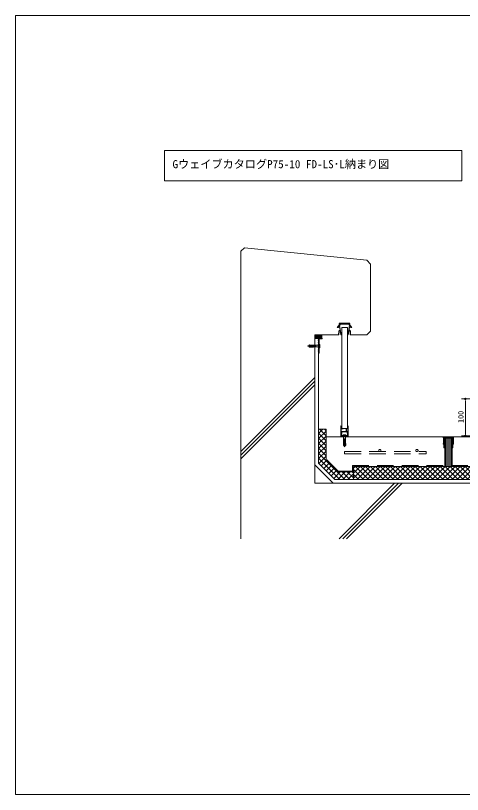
# Model space of a CAD drawing. Units: millimetres, scale not verified. Extents: x -1485 to 1485, y -1050 to 1050.
# Drawn here: x -1485 to -280, y -1050 to 1050 of the extents above; entities that cross this region are included whole.
import ezdxf
from ezdxf.enums import TextEntityAlignment as Align

# ---------------------------------------------------------------- set-up
doc = ezdxf.new("R2010")
doc.units = ezdxf.units.MM
doc.header["$LTSCALE"] = 7
doc.header["$PDMODE"] = 32
doc.header["$PDSIZE"] = 1.4
doc.linetypes.add('USER2', pattern=[9.525, 6.35, -3.175])
for name, color, linetype, lineweight in [('0-0_0', 7, 'Continuous', 9), ('0-3_HATCH', 9, 'Continuous', 18), ('0-4_KUTAI', 3, 'Continuous', 18), ('0-5_BOUSUI', 1, 'Continuous', 18), ('0-6_KANAMONO_SCREW', 4, 'Continuous', 18), ('0-7_dannnetu', 6, 'Continuous', 18), ('0-8_KANAMONO', 4, 'Continuous', 18), ('0-9_buhin', 2, 'Continuous', 18), ('0-A_tensen', 7, 'USER2', 18), ('0-B_MOJI', 7, 'Continuous', 18)]:
    doc.layers.add(name, color=color, linetype=linetype, lineweight=lineweight)
doc.layers.add('0-1_WAKU', color=7, linetype='Continuous')
doc.layers.add('0-2_DEFPOINTS', color=7, linetype='Continuous')
doc.styles.add('ＭＳ ゴシック', font='')
doc.styles.get('ＭＳ ゴシック').set_extended_font_data('MS Gothic')

# ---------------------------------------------------------------- blocks, each defined once
blk = doc.blocks.new('hps-5-10-30')
at = {"layer": '0-6_KANAMONO_SCREW'}
for p, q in [((-4.583, 1.667), (4.583, 1.667)), ((-4.583, 0), (-4.583, 1.667)), ((-4.583, 0), (-3.333, 0)), ((-3.542, 2.083), (-2.5, 2.292)), ((3.542, 2.083), (-3.542, 2.083)), ((-3.542, 2.083), (-3.542, 1.667)), ((-3.333, 0), (3.333, 0)), ((2.5, 2.292), (-2.5, 2.292)), ((2.5, 2.292), (3.542, 2.083)), ((3.333, 0), (4.583, 0)), ((3.542, 1.667), (3.542, 2.083)), ((4.583, 1.667), (4.583, 0)), ((-2.629, -15.57), (-3.074, -25.674)), ((-2.42, -15.579), (-2.629, -15.57)), ((-2.509, -12.864), (-2.619, -15.362)), ((-2.411, -15.371), (-2.619, -15.362)), ((-2.301, -12.873), (-2.509, -12.864)), ((-2.5, -0.833), (-2.5, -12.656)), ((-2.5, -8.489), (2.5, -8.489)), ((-2.5, -10.989), (2.5, -10.989)), ((-2.292, -12.665), (-2.5, -12.656)), ((-2.292, -12.665), (-2.42, -15.579)), ((-0.208, -12.656), (-0.833, -26.823)), ((-0.575, -20.977), (0.563, -20.693)), ((-0.52, -19.713), (0.508, -19.456)), ((-0.464, -18.449), (0.454, -18.22)), ((-0.408, -17.185), (0.399, -16.984)), ((-0.352, -15.921), (0.345, -15.747)), ((-0.297, -14.657), (0.29, -14.511)), ((-0.241, -13.394), (0.236, -13.274)), ((-0.208, -12.656), (0.208, -12.656)), ((0.208, -12.656), (0.833, -26.823)), ((2.292, -12.665), (2.5, -12.656)), ((2.292, -12.665), (2.42, -15.579)), ((2.301, -12.873), (2.509, -12.864)), ((2.411, -15.371), (2.619, -15.362)), ((2.42, -15.579), (2.629, -15.57)), ((2.5, -0.833), (2.5, -12.656)), ((2.509, -12.864), (2.619, -15.362)), ((2.629, -15.57), (3.074, -25.674)), ((-1.595, -26.823), (-0.385, -29.743)), ((-1.347, -27.42), (1.043, -26.823)), ((-0.798, -26.033), (0.781, -25.638)), ((-0.743, -24.769), (0.727, -24.402)), ((-0.687, -23.505), (0.672, -23.165)), ((-0.631, -22.241), (0.617, -21.929)), ((1.595, -26.823), (0.385, -29.743)), ((0.833, -26.823), (2.5, -26.823)), ((2.5, -26.823), (3.074, -25.674))]:
    blk.add_line(p, q, dxfattribs=at)
blk.add_lwpolyline([(-0.833, -26.823), (-2.5, -26.823), (-3.074, -25.674)], dxfattribs=at)
for centre, radius, start, end in [((-3.333, -0.833), 0.833, 0, 90), ((3.333, -0.833), 0.833, 90, 180), ((0, -29.583), 0.417, 202.5, 337.5)]:
    blk.add_arc(centre, radius, start, end, dxfattribs=at)
blk = doc.blocks.new('X3')
at = {"layer": '0-0_0'}
for p, q in [((760, 1027.763), (767.237, 1035)), ((760, 1032.253), (762.747, 1035)), ((765.771, 1025), (760, 1030.771)), ((770.261, 1025), (760.261, 1035)), ((761.727, 1025), (771.727, 1035)), ((774.752, 1025), (764.752, 1035)), ((766.217, 1025), (776.217, 1035)), ((779.242, 1025), (769.242, 1035)), ((770.707, 1025), (779.13, 1033.422)), ((778.464, 1030.268), (773.732, 1035)), ((779.327, 1033.895), (778.222, 1035)), ((761.281, 1025), (760, 1026.281)), ((775.197, 1025), (778.561, 1028.364)), ((779.688, 1025), (779.696, 1025.008))]:
    blk.add_line(p, q, dxfattribs=at)
blk = doc.blocks.new('X4')
at = {"layer": '0-0_0'}
for p, q in [((770, 768.355), (781.645, 780)), ((790, 762.795), (772.795, 780)), ((790, 776.265), (786.265, 780)), ((770, 754.885), (790, 774.885)), ((790, 749.324), (770, 769.324)), ((770, 741.415), (790, 761.415)), ((790, 735.854), (770, 755.854)), ((770, 727.944), (790, 747.944)), ((790, 722.383), (770, 742.383)), ((770, 714.474), (790, 734.474)), ((790, 708.913), (770, 728.913)), ((770, 701.003), (790, 721.003)), ((840.443, 645), (770, 715.443)), ((826.972, 645), (770, 701.972)), ((770.553, 688.086), (790, 707.533)), ((777.288, 681.351), (791.431, 695.493)), ((784.024, 674.616), (798.166, 688.758)), ((790.759, 667.881), (804.901, 682.023)), ((797.494, 661.146), (811.636, 675.288)), ((804.229, 654.41), (818.371, 668.553)), ((810.964, 647.675), (828.289, 665)), ((821.76, 645), (841.76, 665)), ((853.913, 645), (833.913, 665)), ((835.23, 645), (855.23, 665)), ((863.64, 648.744), (847.383, 665)), ((848.7, 645), (863.64, 659.939)), ((863.64, 662.214), (860.854, 665)), ((862.171, 645), (863.64, 646.469))]:
    blk.add_line(p, q, dxfattribs=at)
blk = doc.blocks.new('X5')
at = {"layer": '0-0_0'}
for p, q in [((863.64, 648.113), (895.526, 680)), ((863.64, 661.584), (882.056, 680)), ((863.64, 675.054), (868.585, 680)), ((904.094, 645), (869.094, 680)), ((873.997, 645), (908.997, 680)), ((917.565, 645), (882.565, 680)), ((887.467, 645), (922.467, 680)), ((931.035, 645), (896.035, 680)), ((900.937, 645), (935.937, 680)), ((944.505, 645), (909.505, 680)), ((914.408, 645), (949.408, 680)), ((957.976, 645), (922.976, 680)), ((927.878, 645), (962.878, 680)), ((971.446, 645), (936.446, 680)), ((941.348, 645), (976.348, 680)), ((984.916, 645), (949.916, 680)), ((954.819, 645), (989.819, 680)), ((998.387, 645), (963.387, 680)), ((968.289, 645), (1003.289, 680)), ((1011.857, 645), (976.857, 680)), ((981.76, 645), (1016.76, 680)), ((1025.328, 645), (990.328, 680)), ((995.23, 645), (1030.23, 680)), ((1038.798, 645), (1003.798, 680)), ((1008.7, 645), (1043.7, 680)), ((1052.268, 645), (1017.268, 680)), ((1022.171, 645), (1057.171, 680)), ((1065.739, 645), (1030.739, 680)), ((1035.641, 645), (1070.641, 680)), ((1079.209, 645), (1044.209, 680)), ((1049.112, 645), (1084.112, 680)), ((1092.68, 645), (1057.68, 680)), ((1062.582, 645), (1097.582, 680)), ((1106.15, 645), (1071.15, 680)), ((1076.052, 645), (1111.052, 680)), ((1119.62, 645), (1084.62, 680)), ((1089.523, 645), (1124.523, 680)), ((1133.091, 645), (1098.091, 680)), ((1102.993, 645), (1137.993, 680)), ((1146.561, 645), (1111.561, 680)), ((1116.463, 645), (1151.463, 680)), ((1160.031, 645), (1125.031, 680)), ((1129.934, 645), (1164.934, 680)), ((1173.502, 645), (1138.502, 680)), ((1143.404, 645), (1178.404, 680)), ((1186.972, 645), (1151.972, 680)), ((1156.875, 645), (1191.875, 680)), ((1200.443, 645), (1165.443, 680)), ((1170.345, 645), (1205.345, 680)), ((1213.913, 645), (1178.913, 680)), ((1183.815, 645), (1218.815, 680)), ((1227.383, 645), (1192.383, 680)), ((1197.286, 645), (1232.286, 680)), ((1240.854, 645), (1205.854, 680)), ((1210.756, 645), (1245.756, 680)), ((1254.324, 645), (1219.324, 680)), ((1224.227, 645), (1259.227, 680)), ((1267.795, 645), (1232.795, 680)), ((1237.697, 645), (1272.697, 680)), ((1281.265, 645), (1246.265, 680)), ((1251.167, 645), (1286.167, 680)), ((1294.735, 645), (1259.735, 680)), ((1264.638, 645), (1299.638, 680)), ((1308.206, 645), (1273.206, 680)), ((1278.108, 645), (1313.108, 680)), ((1321.676, 645), (1286.676, 680)), ((1291.578, 645), (1326.578, 680)), ((1335.146, 645), (1300.146, 680)), ((1305.049, 645), (1340.049, 680)), ((1348.617, 645), (1313.617, 680)), ((1318.519, 645), (1353.519, 680)), ((1362.087, 645), (1327.087, 680)), ((1331.99, 645), (1366.99, 680)), ((1375.558, 645), (1340.558, 680)), ((1345.46, 645), (1380.46, 680)), ((1389.028, 645), (1354.028, 680)), ((1358.93, 645), (1393.93, 680)), ((1402.498, 645), (1367.498, 680)), ((1372.401, 645), (1407.401, 680)), ((1415.969, 645), (1380.969, 680)), ((1385.871, 645), (1420.871, 680)), ((1429.439, 645), (1394.439, 680)), ((1399.342, 645), (1434.342, 680)), ((1442.91, 645), (1407.91, 680)), ((1412.812, 645), (1447.812, 680)), ((1456.38, 645), (1421.38, 680)), ((1426.282, 645), (1461.282, 680)), ((1469.85, 645), (1434.85, 680)), ((1439.753, 645), (1474.753, 680)), ((1483.321, 645), (1448.321, 680)), ((1453.223, 645), (1488.223, 680)), ((1496.791, 645), (1461.791, 680)), ((1466.693, 645), (1501.693, 680)), ((1510.261, 645), (1475.261, 680)), ((1480.164, 645), (1515.164, 680)), ((1523.732, 645), (1488.732, 680)), ((1493.634, 645), (1528.634, 680)), ((1537.202, 645), (1502.202, 680)), ((1507.105, 645), (1542.105, 680)), ((1550.673, 645), (1515.673, 680)), ((1520.575, 645), (1555.575, 680)), ((1564.143, 645), (1529.143, 680)), ((1534.045, 645), (1569.045, 680)), ((1577.613, 645), (1542.613, 680)), ((1547.516, 645), (1582.516, 680)), ((1591.084, 645), (1556.084, 680)), ((1560.986, 645), (1595.986, 680)), ((1604.554, 645), (1569.554, 680)), ((1574.457, 645), (1609.457, 680)), ((1618.025, 645), (1583.025, 680)), ((1587.927, 645), (1622.927, 680)), ((1631.495, 645), (1596.495, 680)), ((1601.397, 645), (1636.397, 680)), ((1644.965, 645), (1609.965, 680)), ((1614.868, 645), (1649.868, 680)), ((1658.436, 645), (1623.436, 680)), ((1628.338, 645), (1663.338, 680)), ((1671.906, 645), (1636.906, 680)), ((1641.808, 645), (1676.808, 680)), ((1685.376, 645), (1650.376, 680)), ((1655.279, 645), (1690.279, 680)), ((1698.847, 645), (1663.847, 680)), ((1668.749, 645), (1703.749, 680)), ((1712.317, 645), (1677.317, 680)), ((1682.22, 645), (1717.22, 680)), ((1725.788, 645), (1690.788, 680)), ((1695.69, 645), (1730.69, 680)), ((1739.258, 645), (1704.258, 680)), ((1709.16, 645), (1744.16, 680)), ((1752.728, 645), (1717.728, 680)), ((1722.631, 645), (1757.631, 680)), ((1766.199, 645), (1731.199, 680)), ((1736.101, 645), (1771.101, 680)), ((1779.669, 645), (1744.669, 680)), ((1749.572, 645), (1784.572, 680)), ((1793.14, 645), (1758.14, 680)), ((1763.042, 645), (1798.042, 680)), ((1806.61, 645), (1771.61, 680)), ((1776.512, 645), (1811.512, 680)), ((1820.08, 645), (1785.08, 680)), ((1789.983, 645), (1824.983, 680)), ((1833.551, 645), (1798.551, 680)), ((1803.453, 645), (1838.453, 680)), ((1847.021, 645), (1812.021, 680)), ((1816.923, 645), (1851.923, 680)), ((1860.491, 645), (1825.491, 680)), ((1830.394, 645), (1865.394, 680)), ((1873.962, 645), (1838.962, 680)), ((1843.864, 645), (1878.864, 680)), ((1887.432, 645), (1852.432, 680)), ((1857.335, 645), (1892.335, 680)), ((1900.903, 645), (1865.903, 680)), ((1870.805, 645), (1905.805, 680)), ((1914.373, 645), (1879.373, 680)), ((1884.275, 645), (1919.275, 680)), ((1927.843, 645), (1892.843, 680)), ((1897.746, 645), (1932.746, 680)), ((1941.314, 645), (1906.314, 680)), ((1911.216, 645), (1946.216, 680)), ((1954.784, 645), (1919.784, 680)), ((1924.686, 645), (1959.686, 680)), ((1968.255, 645), (1933.255, 680)), ((1938.157, 645), (1973.157, 680)), ((1981.725, 645), (1946.725, 680)), ((1951.627, 645), (1986.627, 680)), ((1995.195, 645), (1960.195, 680)), ((1965.098, 645), (2000.098, 680)), ((2008.666, 645), (1973.666, 680)), ((1978.568, 645), (2013.568, 680)), ((2022.136, 645), (1987.136, 680)), ((1992.038, 645), (2027.038, 680)), ((2035.606, 645), (2000.606, 680)), ((2005.509, 645), (2040.509, 680)), ((2049.077, 645), (2014.077, 680)), ((2018.979, 645), (2053.979, 680)), ((2062.547, 645), (2027.547, 680)), ((2032.45, 645), (2067.45, 680)), ((2076.018, 645), (2041.018, 680)), ((2045.92, 645), (2080.92, 680)), ((2089.488, 645), (2054.488, 680)), ((2059.39, 645), (2094.39, 680)), ((2102.958, 645), (2067.958, 680)), ((2072.861, 645), (2107.861, 680)), ((2116.429, 645), (2081.429, 680)), ((2086.331, 645), (2121.331, 680)), ((2129.899, 645), (2094.899, 680)), ((2099.801, 645), (2134.801, 680)), ((2143.37, 645), (2108.37, 680)), ((2113.272, 645), (2148.272, 680)), ((2156.84, 645), (2121.84, 680)), ((2126.742, 645), (2161.742, 680)), ((2170.31, 645), (2135.31, 680)), ((2140.213, 645), (2175.213, 680)), ((2183.781, 645), (2148.781, 680)), ((2153.683, 645), (2188.683, 680)), ((2197.251, 645), (2162.251, 680)), ((2167.153, 645), (2202.153, 680)), ((2210.721, 645), (2175.721, 680)), ((2180.624, 645), (2215.624, 680)), ((2224.192, 645), (2189.192, 680)), ((2194.094, 645), (2229.094, 680)), ((2237.662, 645), (2202.662, 680)), ((2207.565, 645), (2242.565, 680)), ((2251.133, 645), (2216.133, 680)), ((2221.035, 645), (2256.035, 680)), ((2264.603, 645), (2229.603, 680)), ((2234.505, 645), (2269.505, 680)), ((2278.073, 645), (2243.073, 680)), ((2247.976, 645), (2282.976, 680)), ((2291.544, 645), (2256.544, 680)), ((2261.446, 645), (2296.446, 680)), ((2305.014, 645), (2270.014, 680)), ((2274.916, 645), (2309.916, 680)), ((2318.485, 645), (2283.485, 680)), ((2288.387, 645), (2320, 676.613)), ((2320, 656.955), (2296.955, 680)), ((2320, 670.425), (2310.425, 680)), ((890.624, 645), (863.64, 671.984)), ((877.153, 645), (863.64, 658.514)), ((2301.857, 645), (2320, 663.143)), ((863.683, 645), (863.64, 645.043)), ((2315.328, 645), (2320, 649.672))]:
    blk.add_line(p, q, dxfattribs=at)
blk = doc.blocks.new('_Dot')
at = {"layer": '0-0_0'}
for p, q in [((-0.5, 0), (-1, 0)), ((0.25, 0), (-0.25, 0))]:
    blk.add_line(p, q, dxfattribs=at)
blk.add_circle((0, 0), 0.25, dxfattribs=at)
blk = doc.blocks.new('D6')
at = {"layer": '0-2_DEFPOINTS'}
for p in [(1212.4, 1066.437), (1245.419, 1066.437), (1245.419, 966.437)]:
    blk.add_point(p, dxfattribs=at)
at = {"layer": '0-B_MOJI', "lineweight": 9}
for p, q in [((1230.419, 1066.437), (1202.4, 1066.437)), ((1212.4, 974.437), (1212.4, 1058.437)), ((1230.419, 966.437), (1202.4, 966.437))]:
    blk.add_line(p, q, dxfattribs=at)
at = {"layer": '0-B_MOJI', "xscale": 8, "yscale": 8}
for p, rotation in [((1212.4, 1066.437), 90), ((1212.4, 966.437), 270)]:
    blk.add_blockref('_Dot', p, dxfattribs=dict(at, rotation=rotation))
at = {"layer": '0-B_MOJI', "style": 'ＭＳ ゴシック'}
blk.add_text('100', height=14.66, rotation=90, dxfattribs=at).set_placement((1211.9, 1001.437), align=Align.BOTTOM_LEFT)

msp = doc.modelspace()

# ---------------------------------------------------------------- linework, layer by layer
at = {"layer": '0-0_0', "lineweight": 18}
msp.add_lwpolyline([(-1485, -1050), (1485, -1050), (1485, 1050), (-1485, 1050)], close=True, dxfattribs=at)
at = {"layer": '0-3_HATCH'}
for p, q in [((-878.152, -125.563), (-678.152, 74.437)), ((-878.152, -135.563), (-678.152, 64.437)), ((-878.152, -145.563), (-678.152, 54.437)), ((-613.152, -360.563), (-463.152, -210.563)), ((-603.152, -360.563), (-453.152, -210.563)), ((-593.152, -360.563), (-443.152, -210.563))]:
    msp.add_line(p, q, dxfattribs=at)
at = {"layer": '0-4_KUTAI'}
for p, q in [((-678.152, 189.437), (-614.448, 189.437)), ((-331.152, -85.563), (-648.152, -85.563)), ((-324.938, -165.563), (-324.938, -89.063)), ((-321.188, -165.563), (-321.188, -89.063)), ((-317.438, -165.563), (-317.438, -89.063)), ((-313.688, -165.563), (-313.688, -89.063)), ((-309.938, -165.563), (-309.938, -89.063)), ((881.848, -85.563), (-305.152, -85.563)), ((-628.654, -210.563), (-678.152, -161.065))]:
    msp.add_line(p, q, dxfattribs=at)
for points in [[(-581.855, 189.437), (-538.152, 189.437), (-528.152, 199.437), (-528.152, 379.437), (-538.102, 390.432), (-868.201, 423.442), (-878.152, 414.437), (-878.152, -360.563)], [(881.848, -210.563), (-678.152, -210.563), (-678.152, 189.437)], [(-328.152, -165.563), (-328.152, -89.063), (-308.152, -89.063), (-308.152, -165.563)]]:
    msp.add_lwpolyline(points, dxfattribs=at)
for points in [[(-305.652, -86.063), (-305.152, -85.563), (-304.152, -85.563), (-304.152, -88.563), (-304.652, -88.563), (-304.652, -103.563), (-304.152, -103.563), (-304.152, -105.563), (-305.652, -105.563), (-305.652, -87.063), (-330.652, -87.063), (-330.652, -105.563), (-332.152, -105.563), (-332.152, -103.563), (-331.652, -103.563), (-331.652, -88.563), (-332.152, -88.563), (-332.152, -85.563), (-331.152, -85.563), (-330.652, -86.063), (-318.152, -86.063)], [(-307.152, -87.563), (-307.152, -88.563), (-309.152, -88.563), (-309.152, -89.063), (-307.152, -89.063), (-307.152, -100.563), (-307.652, -100.563), (-307.152, -101.563), (-307.152, -114.563), (-307.652, -114.563), (-307.152, -115.563), (-306.152, -115.563), (-306.152, -89.063), (-305.652, -89.063), (-305.652, -87.063), (-330.652, -87.063), (-330.652, -89.063), (-330.152, -89.063), (-330.152, -115.563), (-329.152, -115.563), (-328.652, -114.563), (-329.152, -114.563), (-329.152, -101.563), (-328.652, -100.563), (-329.152, -100.563), (-329.152, -89.063), (-327.152, -89.063), (-327.152, -88.563), (-329.152, -88.563), (-329.152, -87.563)]]:
    msp.add_lwpolyline(points, close=True, dxfattribs=at)
at = {"layer": '0-5_BOUSUI'}
for p, q in [((-662.022, 189.437), (-659.193, 189.437)), ((-668.152, 179.437), (-678.152, 179.437))]:
    msp.add_line(p, q, dxfattribs=at)
msp.add_lwpolyline([(881.848, -200.563), (-624.512, -200.563), (-668.152, -156.923), (-668.152, 139.737)], dxfattribs=at)
msp.add_arc((-649.756, 184.257), 9.942, 148.59698, 208.99547, dxfattribs=at)
at = {"layer": '0-7_dannnetu'}
for p, q in [((-648.152, -65.563), (-668.152, -65.563)), ((881.848, -165.563), (-574.512, -165.563)), ((-574.512, -200.563), (-574.512, -165.563))]:
    msp.add_line(p, q, dxfattribs=at)
msp.add_lwpolyline([(-574.512, -180.563), (-616.228, -180.563), (-648.152, -148.639), (-648.152, -65.563)], dxfattribs=at)
at = {"layer": '0-8_KANAMONO'}
for p, q in [((-658.152, 178.537), (-658.152, 179.137)), ((-667.852, 139.437), (-667.252, 139.437)), ((-608.152, -57.063), (-608.152, -82.263)), ((-588.152, -82.263), (-588.152, -57.063)), ((-608.152, -82.563), (-608.152, -85.263)), ((-607.152, -82.563), (-608.152, -82.563)), ((-607.852, -82.563), (-607.152, -82.563)), ((-607.152, -77.146), (-607.152, -81.114)), ((-606.152, -80.577), (-606.152, -77.146)), ((-591.028, -82.563), (-605.276, -82.563)), ((-602.152, -64.263), (-602.152, -63.863)), ((-590.152, -77.146), (-590.152, -80.577)), ((-589.152, -81.114), (-589.152, -77.146)), ((-588.452, -82.563), (-589.152, -82.563)), ((-589.152, -82.563), (-588.452, -82.563)), ((-588.152, -85.263), (-588.152, -82.863)), ((-607.852, -85.563), (-607.152, -85.563)), ((-589.152, -85.563), (-588.452, -85.563))]:
    msp.add_line(p, q, dxfattribs=at)
for points in [[(-605.274, 219.437), (-610.948, 219.437), (-610.948, 216.437), (-616.448, 209.437), (-614.664, 209.437), (-614.664, 208.637), (-618.152, 208.637), (-611.748, 216.787), (-611.748, 219.437), (-612.548, 219.437), (-612.548, 220.237), (-605.821, 220.237), (-605.615, 220.537), (-590.688, 220.537), (-590.483, 220.237), (-583.755, 220.237), (-583.755, 219.437), (-584.555, 219.437), (-584.555, 216.787), (-578.152, 208.637), (-581.639, 208.637), (-581.639, 209.437), (-579.855, 209.437), (-585.355, 216.437), (-585.355, 219.437), (-591.03, 219.437), (-591.235, 219.737), (-605.068, 219.737)], [(-588.152, 189.437), (-586.043, 202.232), (-583.169, 199.437), (-582.655, 189.437), (-581.855, 189.437), (-582.369, 199.437), (-585.932, 202.903), (-584.855, 209.437), (-579.855, 209.437), (-585.355, 216.437), (-585.355, 219.437), (-591.03, 219.437), (-591.189, 219.145), (-605.114, 219.145), (-605.274, 219.437), (-610.948, 219.437), (-610.948, 216.437), (-616.448, 209.437), (-611.448, 209.437), (-610.371, 202.903), (-613.935, 199.437), (-614.448, 189.437), (-613.648, 189.437), (-613.135, 199.437), (-610.261, 202.232), (-608.152, 189.437), (-607.352, 189.437), (-611.514, 214.688), (-610.148, 216.426), (-610.148, 218.345), (-586.155, 218.345), (-586.155, 216.426), (-584.79, 214.688), (-588.952, 189.437)]]:
    msp.add_lwpolyline(points, close=True, dxfattribs=at)
for points in [[(-658.452, 179.437), (-668.152, 179.437), (-668.952, 178.687), (-668.152, 177.937), (-668.152, 174.437), (-668.952, 173.687), (-668.152, 172.937), (-668.152, 169.437), (-668.952, 168.687), (-668.152, 167.937), (-668.152, 164.437), (-668.952, 163.687), (-668.152, 162.937), (-668.152, 159.437), (-668.952, 158.687)], [(-666.952, 139.737), (-666.952, 178.237), (-658.452, 178.237)], [(-668.952, 158.687), (-668.152, 157.937), (-668.152, 154.437), (-668.952, 153.687), (-668.152, 152.937), (-668.152, 149.437), (-668.952, 148.687), (-668.152, 147.937), (-668.152, 144.437), (-668.952, 143.687), (-668.152, 142.937), (-668.152, 139.737)], [(-602.452, -63.563), (-607.152, -63.563), (-607.152, -57.063)], [(-589.152, -57.063), (-589.152, -71.563), (-592.652, -71.563), (-592.652, -64.063)], [(-593.652, -64.063), (-593.652, -71.563), (-607.152, -71.563), (-607.152, -64.563), (-602.452, -64.563)], [(-607.152, -81.363), (-607.152, -72.563), (-589.152, -72.563), (-589.152, -81.363)], [(-606.852, -85.263), (-606.852, -83.563), (-598.61, -83.563)], [(-597.693, -83.563), (-589.452, -83.563), (-589.452, -85.263)]]:
    msp.add_lwpolyline(points, dxfattribs=at)
for centre, radius, start, end in [((-658.452, 179.137), 0.3, 0, 90), ((-658.452, 178.537), 0.3, 270, 0), ((-667.852, 139.737), 0.3, 180, 270), ((-667.252, 139.737), 0.3, 270, 0), ((-607.652, -57.063), 0.5, 90, 180), ((-607.652, -57.063), 0.5, 0, 90), ((-588.652, -57.063), 0.5, 90, 180), ((-588.652, -57.063), 0.5, 360, 90), ((-607.852, -82.263), 0.3, 180, 270), ((-602.152, -77.146), 5, 144.96975, 180), ((-606.841, -81.107), 0.311, 181.39551, 249.13327), ((-607.152, -81.963), 0.6, 270, 90), ((-607.152, -81.963), 0.6, 270, 70.52878), ((-605.837, -74.563), 0.5, 48.59038, 144.96975), ((-602.152, -77.146), 4, 144.96975, 180), ((-605.805, -80.557), 0.347, 183.3162, 223.51025), ((-607.152, -81.963), 1.6, 350.91528, 46.82645), ((-605.279, -82.266), 0.297, 170.25113, 270.66415), ((-605.837, -74.563), 0.5, 324.96975, 48.59038), ((-602.452, -63.863), 0.3, 360, 90), ((-602.452, -64.263), 0.3, 270, 0), ((-598.152, -83.763), 0.5, 23.57818, 156.42182), ((-593.152, -64.063), 0.5, 90, 180), ((-593.152, -64.063), 0.5, 360, 90), ((-591.02, -82.27), 0.293, 268.46195, 10.62277), ((-590.467, -74.563), 0.5, 131.40962, 215.03025), ((-594.077, -77.123), 3.926, 359.6581, 35.37215), ((-590.467, -74.563), 0.5, 35.03025, 131.40962), ((-589.152, -81.963), 1.6, 133.17355, 189.08472), ((-590.468, -80.57), 0.316, 314.44297, 358.73059), ((-594.094, -77.128), 4.942, 359.78768, 35.24257), ((-589.152, -81.963), 0.6, 90, 270), ((-589.152, -81.963), 0.6, 109.47122, 270), ((-589.439, -81.123), 0.287, 287.69217, 1.77906), ((-588.452, -82.263), 0.3, 270, 360), ((-588.452, -82.863), 0.3, 0, 90), ((-607.852, -85.263), 0.3, 180, 270), ((-607.152, -85.263), 0.3, 270, 0), ((-589.152, -85.263), 0.3, 180, 270), ((-588.452, -85.263), 0.3, 270, 360)]:
    msp.add_arc(centre, radius, start, end, dxfattribs=at)
at = {"layer": '0-9_buhin'}
msp.add_lwpolyline([(-590.652, 208.637), (-590.652, -63.563), (-605.652, -63.563), (-605.652, 208.637)], close=True, dxfattribs=at)
at = {"layer": '0-9_buhin', "linetype": 'USER2'}
msp.add_lwpolyline([(-645.652, -147.604), (-615.192, -178.063), (-577.012, -178.063), (-577.012, -163.063), (881.848, -163.063)], dxfattribs=at)
at = {"layer": '0-A_tensen'}
for q in [(-598.152, -125.563), (-378.152, -131.563)]:
    msp.add_line((-598.152, -131.563), q, dxfattribs=at)
msp.add_lwpolyline([(-598.152, -125.563), (-378.152, -125.563), (-378.152, -131.563)], dxfattribs=at)
for centre in [(-503.152, -122.563), (-403.152, -122.563)]:
    msp.add_circle(centre, 3, dxfattribs=at)
at = {"layer": '0-B_MOJI'}
msp.add_lwpolyline([(-1083.697, 604.18), (-282.024, 604.18), (-282.024, 685.766), (-1083.697, 685.766)], close=True, dxfattribs=at)

# ---------------------------------------------------------------- block references
at = {"layer": '0-1_WAKU', "rotation": 270}
msp.add_blockref('hps-5-10-30', (-666.952, 158.987), dxfattribs=at)
at = {"layer": '0-1_WAKU'}
msp.add_blockref('hps-5-10-30', (-598.152, -82.563), dxfattribs=at)
at = {"layer": '0-3_HATCH'}
for name in ['X3', 'X4', 'X5']:
    msp.add_blockref(name, (-1438.152, -845.563), dxfattribs=at)
at = {"layer": '0-B_MOJI'}
msp.add_blockref('D6', (-1485, -1050), dxfattribs=at)

# ---------------------------------------------------------------- texts
at = {"layer": '0-B_MOJI', "style": 'ＭＳ ゴシック'}
msp.add_text('GウェイブカタログP75-10 FD-LS･L納まり図', height=21.99, dxfattribs=at).set_placement((-1061.949, 631.791), align=Align.BOTTOM_LEFT)

doc.saveas('drawing.dxf')
